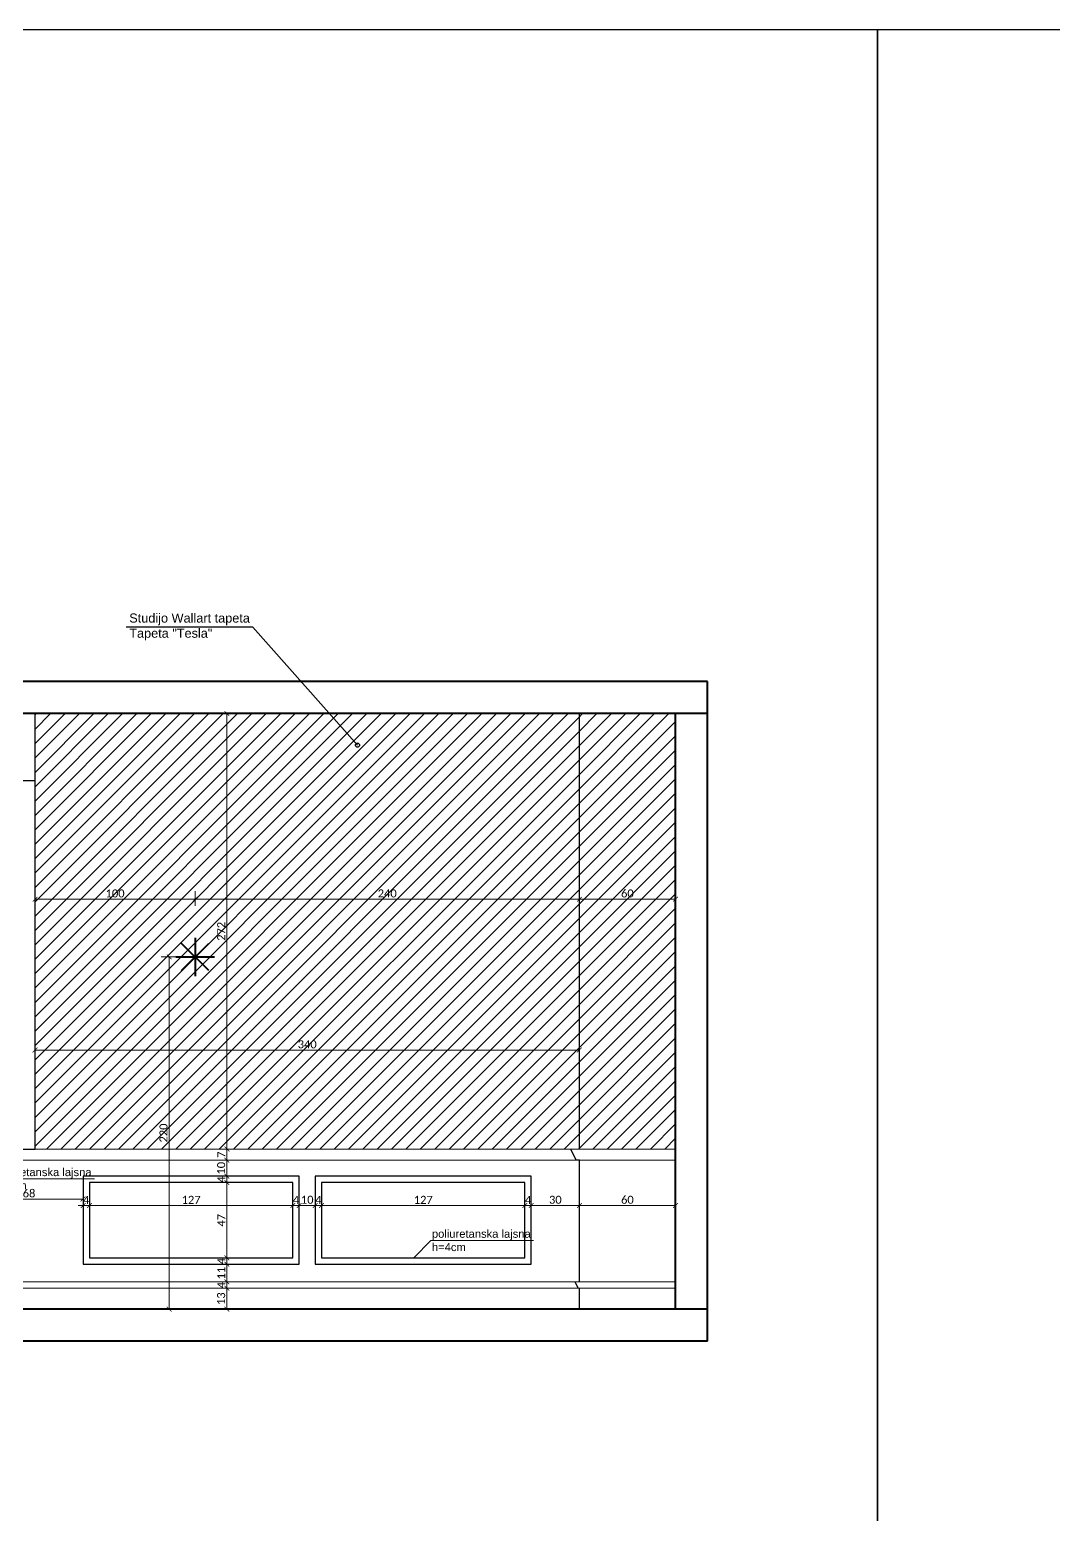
# Model space of a CAD drawing. Header units: centimetres. Extents: x -26724 to 60145, y -23645 to 6771.
# Drawn here: x 4735 to 5375, y 258 to 1186 of the extents above; entities that cross this region are included whole.
import ezdxf

# ---------------------------------------------------------------- set-up
doc = ezdxf.new("R2010")
doc.units = ezdxf.units.CM
for name, color, linetype, lineweight in [('2.IZGLED', 7, 'Continuous', 13), ('4.KOTE', 88, 'Continuous', 15), ('4.KOTE @ 1', 88, 'Continuous', 15), ('zid', 7, 'Continuous', 40)]:
    doc.layers.add(name, color=color, linetype=linetype, lineweight=lineweight)
doc.layers.add('3.IZGLED 2', color=7, linetype='Continuous', lineweight=9, true_color=0x4a4a4a)
doc.layers.add('IZGLED 2', color=253, linetype='Continuous', lineweight=9, true_color=0x828282)
doc.layers.add('tekst', color=7, linetype='Continuous')
doc.layers.add('tekst @ 50', color=7, linetype='Continuous')
doc.styles.add('Notes', font='arial.ttf', dxfattribs={"height": 3})
doc.styles.get("Standard").update_dxf_attribs({"font": 'calibri.ttf'})
doc.dimstyles.new('ja 1 30 izgledi zidova', dxfattribs={"dimtxt": 5, "dimasz": 3, "dimexe": 5, "dimexo": 5, "dimgap": 1, "dimtad": 1, "dimdec": 0, "dimtxsty": 'Standard', "dimblk": 'ARCHTICK', "dimcen": 2.5, "dimclrd": 256, "dimclrt": 7, "dimadec": 0, "dimazin": 0, "dimtfac": 1, "dimtdec": 0, "dimtix": 1, "dimtmove": 1, "dimatfit": 3, "dimldrblk": 'ARCHTICK', "dimfxl": 5, "dimfxlon": 1, "dimlwd": 0, "dimlwe": 9, "dimarcsym": 0})
pattern_1 = [(45, (344.0746, -1e-13), (-4.490128, 4.490128), [])]

# ---------------------------------------------------------------- blocks, each defined once
blk = doc.blocks.new('_ArchTick')
at = {"color": 0, "linetype": 'ByBlock', "const_width": 0.15}
blk.add_lwpolyline([(-0.5, -0.5), (0.5, 0.5)], dxfattribs=at)
blk = doc.blocks.new('*D1083')
at = {"layer": '4.KOTE', "color": 0, "lineweight": 9, "transparency": 16777216}
for p, q in [((4860.96, 399.29), (4853.42, 399.29)), ((4860.95, 386.29), (4853.42, 386.29))]:
    blk.add_line(p, q, dxfattribs=at)
at = {"layer": '4.KOTE', "lineweight": 0, "transparency": 16777216}
blk.add_line((4858.42, 386.29), (4858.42, 399.29), dxfattribs=at)
at = {"layer": 'Defpoints', "color": 0, "transparency": 16777216}
for p in [(4858.42, 399.29), (4884.38, 399.29, -26.96), (4884.38, 386.29, -27)]:
    blk.add_point(p, dxfattribs=at)
at = {"layer": '4.KOTE', "lineweight": 0, "transparency": 16777216, "xscale": 3, "yscale": 3, "zscale": 3}
for p, rotation in [((4858.42, 399.29), 90), ((4858.42, 386.29), 270)]:
    blk.add_blockref('_ArchTick', p, dxfattribs=dict(at, rotation=rotation))
at = {"layer": '4.KOTE', "color": 7, "transparency": 16777216, "insert": (4854.85, 392.79), "char_height": 5, "attachment_point": 5, "rotation": 90}
blk.add_mtext('13', dxfattribs=at)
blk = doc.blocks.new('*D1084')
at = {"layer": '4.KOTE', "color": 0, "lineweight": 9, "transparency": 16777216}
for p, q in [((4856.34, 403.29), (4853.42, 403.29)), ((4860.96, 399.29), (4853.42, 399.29))]:
    blk.add_line(p, q, dxfattribs=at)
at = {"layer": '4.KOTE', "lineweight": 0, "transparency": 16777216}
for p, q in [((4858.42, 403.29), (4858.42, 406.29)), ((4858.42, 399.29), (4858.42, 403.29)), ((4858.42, 399.29), (4858.42, 396.29))]:
    blk.add_line(p, q, dxfattribs=at)
at = {"layer": 'Defpoints', "color": 0, "transparency": 16777216}
for p in [(4858.42, 403.29), (4861.66, 403.29, -26.96), (4884.38, 399.29, -26.96)]:
    blk.add_point(p, dxfattribs=at)
at = {"layer": '4.KOTE', "lineweight": 0, "transparency": 16777216, "xscale": 3, "yscale": 3, "zscale": 3}
for p, rotation in [((4858.42, 403.29), 270), ((4858.42, 399.29), 90)]:
    blk.add_blockref('_ArchTick', p, dxfattribs=dict(at, rotation=rotation))
at = {"layer": '4.KOTE', "color": 7, "transparency": 16777216, "insert": (4854.9, 401.29), "char_height": 5, "attachment_point": 5, "rotation": 90}
blk.add_mtext('4', dxfattribs=at)
blk = doc.blocks.new('*D1085')
at = {"layer": '4.KOTE', "lineweight": 0, "transparency": 16777216}
blk.add_line((4858.42, 403.29), (4858.42, 414.29), dxfattribs=at)
at = {"layer": '4.KOTE', "color": 0, "lineweight": 9, "transparency": 16777216}
for p, q in [((4861.59, 414.29), (4863.42, 414.29)), ((4856.34, 403.29), (4853.42, 403.29))]:
    blk.add_line(p, q, dxfattribs=at)
at = {"layer": 'Defpoints', "color": 0, "transparency": 16777216}
for p in [(4858.42, 414.29, -27), (4858.42, 414.29), (4861.66, 403.29, -26.96)]:
    blk.add_point(p, dxfattribs=at)
at = {"layer": '4.KOTE', "lineweight": 0, "transparency": 16777216, "xscale": 3, "yscale": 3, "zscale": 3}
for p, rotation in [((4858.42, 414.29), 90), ((4858.42, 403.29), 270)]:
    blk.add_blockref('_ArchTick', p, dxfattribs=dict(at, rotation=rotation))
at = {"layer": '4.KOTE', "color": 7, "transparency": 16777216, "insert": (4854.91, 408.79), "char_height": 5, "attachment_point": 5, "rotation": 90}
blk.add_mtext('11', dxfattribs=at)
blk = doc.blocks.new('*D1086')
at = {"layer": '4.KOTE', "lineweight": 0, "transparency": 16777216}
for p, q in [((4858.42, 418.29), (4858.42, 421.29)), ((4858.42, 414.29), (4858.42, 418.29)), ((4858.42, 414.29), (4858.42, 411.29))]:
    blk.add_line(p, q, dxfattribs=at)
at = {"layer": '4.KOTE', "color": 0, "lineweight": 9, "transparency": 16777216}
for p, q in [((4861.59, 418.29), (4863.42, 418.29)), ((4861.59, 414.29), (4863.42, 414.29))]:
    blk.add_line(p, q, dxfattribs=at)
at = {"layer": 'Defpoints', "color": 0, "transparency": 16777216}
for p in [(4858.42, 418.29, -27), (4858.42, 418.29), (4858.42, 414.29, -27)]:
    blk.add_point(p, dxfattribs=at)
at = {"layer": '4.KOTE', "lineweight": 0, "transparency": 16777216, "xscale": 3, "yscale": 3, "zscale": 3}
for p, rotation in [((4858.42, 418.29), 270), ((4858.42, 414.29), 90)]:
    blk.add_blockref('_ArchTick', p, dxfattribs=dict(at, rotation=rotation))
at = {"layer": '4.KOTE', "color": 7, "transparency": 16777216, "insert": (4854.9, 416.29), "char_height": 5, "attachment_point": 5, "rotation": 90}
blk.add_mtext('4', dxfattribs=at)
blk = doc.blocks.new('*D1087')
at = {"layer": '4.KOTE', "color": 0, "lineweight": 9, "transparency": 16777216}
for p, q in [((4856.66, 465.29), (4853.42, 465.29)), ((4861.59, 418.29), (4863.42, 418.29))]:
    blk.add_line(p, q, dxfattribs=at)
at = {"layer": '4.KOTE', "lineweight": 0, "transparency": 16777216}
blk.add_line((4858.42, 418.29), (4858.42, 465.29), dxfattribs=at)
at = {"layer": 'Defpoints', "color": 0, "transparency": 16777216}
for p in [(4858.42, 465.29), (4862.69, 465.29, -27), (4858.42, 418.29, -27)]:
    blk.add_point(p, dxfattribs=at)
at = {"layer": '4.KOTE', "lineweight": 0, "transparency": 16777216, "xscale": 3, "yscale": 3, "zscale": 3}
for p, rotation in [((4858.42, 465.29), 90), ((4858.42, 418.29), 270)]:
    blk.add_blockref('_ArchTick', p, dxfattribs=dict(at, rotation=rotation))
at = {"layer": '4.KOTE', "color": 7, "transparency": 16777216, "insert": (4854.9, 441.79), "char_height": 5, "attachment_point": 5, "rotation": 90}
blk.add_mtext('47', dxfattribs=at)
blk = doc.blocks.new('*D1088')
at = {"layer": '4.KOTE', "color": 0, "lineweight": 9, "transparency": 16777216}
for p, q in [((4856.72, 469.29), (4853.42, 469.29)), ((4856.66, 465.29), (4853.42, 465.29))]:
    blk.add_line(p, q, dxfattribs=at)
at = {"layer": '4.KOTE', "lineweight": 0, "transparency": 16777216}
for p, q in [((4858.42, 469.29), (4858.42, 472.29)), ((4858.42, 465.29), (4858.42, 469.29)), ((4858.42, 465.29), (4858.42, 462.29))]:
    blk.add_line(p, q, dxfattribs=at)
at = {"layer": 'Defpoints', "color": 0, "transparency": 16777216}
for p in [(4858.42, 469.29), (4862.69, 465.29, -27), (4862.86, 469.29, -27)]:
    blk.add_point(p, dxfattribs=at)
at = {"layer": '4.KOTE', "lineweight": 0, "transparency": 16777216, "xscale": 3, "yscale": 3, "zscale": 3}
for p, rotation in [((4858.42, 469.29), 270), ((4858.42, 465.29), 90)]:
    blk.add_blockref('_ArchTick', p, dxfattribs=dict(at, rotation=rotation))
at = {"layer": '4.KOTE', "color": 7, "transparency": 16777216, "insert": (4854.9, 467.29), "char_height": 5, "attachment_point": 5, "rotation": 90}
blk.add_mtext('4', dxfattribs=at)
blk = doc.blocks.new('*D1089')
at = {"layer": '4.KOTE', "lineweight": 0, "transparency": 16777216}
blk.add_line((4858.42, 469.29), (4858.42, 479.29), dxfattribs=at)
at = {"layer": '4.KOTE', "color": 0, "lineweight": 9, "transparency": 16777216}
for p, q in [((4860.68, 479.29), (4863.42, 479.29)), ((4856.72, 469.29), (4853.42, 469.29))]:
    blk.add_line(p, q, dxfattribs=at)
at = {"layer": 'Defpoints', "color": 0, "transparency": 16777216}
for p in [(4858.18, 479.29, -18.4), (4858.42, 479.29), (4862.86, 469.29, -27)]:
    blk.add_point(p, dxfattribs=at)
at = {"layer": '4.KOTE', "lineweight": 0, "transparency": 16777216, "xscale": 3, "yscale": 3, "zscale": 3}
for p, rotation in [((4858.42, 479.29), 90), ((4858.42, 469.29), 270)]:
    blk.add_blockref('_ArchTick', p, dxfattribs=dict(at, rotation=rotation))
at = {"layer": '4.KOTE', "color": 7, "transparency": 16777216, "insert": (4854.85, 474.29), "char_height": 5, "attachment_point": 5, "rotation": 90}
blk.add_mtext('10', dxfattribs=at)
blk = doc.blocks.new('*D1090')
at = {"layer": '4.KOTE', "color": 0, "lineweight": 9, "transparency": 16777216}
for p, q in [((4857.52, 486.29), (4853.42, 486.29)), ((4860.68, 479.29), (4863.42, 479.29))]:
    blk.add_line(p, q, dxfattribs=at)
at = {"layer": '4.KOTE', "lineweight": 0, "transparency": 16777216}
blk.add_line((4858.42, 479.29), (4858.42, 486.29), dxfattribs=at)
at = {"layer": 'Defpoints', "color": 0, "transparency": 16777216}
for p in [(4858.42, 486.29), (4861.72, 486.29, -18.45), (4858.18, 479.29, -18.4)]:
    blk.add_point(p, dxfattribs=at)
at = {"layer": '4.KOTE', "lineweight": 0, "transparency": 16777216, "xscale": 3, "yscale": 3, "zscale": 3}
for p, rotation in [((4858.42, 486.29), 90), ((4858.42, 479.29), 270)]:
    blk.add_blockref('_ArchTick', p, dxfattribs=dict(at, rotation=rotation))
at = {"layer": '4.KOTE', "color": 7, "transparency": 16777216, "insert": (4854.9, 482.79), "char_height": 5, "attachment_point": 5, "rotation": 90}
blk.add_mtext('7', dxfattribs=at)
blk = doc.blocks.new('*D1091')
at = {"layer": '4.KOTE', "color": 0, "lineweight": 9, "transparency": 16777216}
for p, q in [((4853.64, 758.29), (4863.42, 758.29)), ((4854.32, 486.29), (4863.42, 486.29))]:
    blk.add_line(p, q, dxfattribs=at)
at = {"layer": '4.KOTE', "lineweight": 0, "transparency": 16777216}
blk.add_line((4858.42, 758.29), (4858.42, 486.29), dxfattribs=at)
at = {"layer": 'Defpoints', "color": 0, "transparency": 16777216}
for p in [(4738.59, 758.29, -27), (4802.59, 486.29, -27.82), (4858.42, 486.29)]:
    blk.add_point(p, dxfattribs=at)
at = {"layer": '4.KOTE', "lineweight": 0, "transparency": 16777216, "xscale": 3, "yscale": 3, "zscale": 3}
for p, rotation in [((4858.42, 758.29), 90), ((4858.42, 486.29), 270)]:
    blk.add_blockref('_ArchTick', p, dxfattribs=dict(at, rotation=rotation))
at = {"layer": '4.KOTE', "color": 7, "transparency": 16777216, "insert": (4854.88, 622.29), "char_height": 5, "attachment_point": 5, "rotation": 90}
blk.add_mtext('272', dxfattribs=at)
blk = doc.blocks.new('*D1092')
at = {"layer": '4.KOTE', "color": 0, "lineweight": 9, "transparency": 16777216}
for p, q in [((4738.59, 546.59), (4738.59, 553.1)), ((5078.59, 543.48), (5078.59, 553.1))]:
    blk.add_line(p, q, dxfattribs=at)
at = {"layer": '4.KOTE', "lineweight": 0, "transparency": 16777216}
blk.add_line((5078.59, 548.1), (4738.59, 548.1), dxfattribs=at)
at = {"layer": 'Defpoints', "color": 0, "transparency": 16777216}
for p in [(4738.59, 548.1), (4738.59, 529.95, -27), (5078.59, 505.5, -13.5)]:
    blk.add_point(p, dxfattribs=at)
at = {"layer": '4.KOTE', "lineweight": 0, "transparency": 16777216, "xscale": 3, "yscale": 3, "zscale": 3, "rotation": 180}
blk.add_blockref('_ArchTick', (4738.59, 548.1), dxfattribs=at)
at = {"layer": '4.KOTE', "lineweight": 0, "transparency": 16777216, "xscale": 3, "yscale": 3, "zscale": 3}
blk.add_blockref('_ArchTick', (5078.59, 548.1), dxfattribs=at)
at = {"layer": '4.KOTE', "color": 7, "transparency": 16777216, "insert": (4908.59, 551.66), "char_height": 5, "attachment_point": 5}
blk.add_mtext('340', dxfattribs=at)
blk = doc.blocks.new('*D1093')
at = {"layer": '4.KOTE', "color": 0, "lineweight": 9, "transparency": 16777216}
for p, q in [((5078.59, 453.98), (5078.59, 446.01)), ((5138.59, 453.98), (5138.59, 446.01))]:
    blk.add_line(p, q, dxfattribs=at)
at = {"layer": '4.KOTE', "lineweight": 0, "transparency": 16777216}
blk.add_line((5138.59, 451.01), (5078.59, 451.01), dxfattribs=at)
at = {"layer": 'Defpoints', "color": 0, "transparency": 16777216}
for p in [(5078.59, 463.86, -13.5), (5138.59, 463.86, -13.5), (5078.59, 451.01)]:
    blk.add_point(p, dxfattribs=at)
at = {"layer": '4.KOTE', "lineweight": 0, "transparency": 16777216, "xscale": 3, "yscale": 3, "zscale": 3, "rotation": 180}
blk.add_blockref('_ArchTick', (5078.59, 451.01), dxfattribs=at)
at = {"layer": '4.KOTE', "lineweight": 0, "transparency": 16777216, "xscale": 3, "yscale": 3, "zscale": 3}
blk.add_blockref('_ArchTick', (5138.59, 451.01), dxfattribs=at)
at = {"layer": '4.KOTE', "color": 7, "transparency": 16777216, "insert": (5108.59, 454.57), "char_height": 5, "attachment_point": 5}
blk.add_mtext('60', dxfattribs=at)
blk = doc.blocks.new('*D1094')
at = {"layer": '4.KOTE', "color": 0, "lineweight": 9, "transparency": 16777216}
for p, q in [((5048.59, 454.19), (5048.59, 456.01)), ((5078.59, 453.98), (5078.59, 446.01))]:
    blk.add_line(p, q, dxfattribs=at)
at = {"layer": '4.KOTE', "lineweight": 0, "transparency": 16777216}
blk.add_line((5078.59, 451.01), (5048.59, 451.01), dxfattribs=at)
at = {"layer": 'Defpoints', "color": 0, "transparency": 16777216}
for p in [(5078.59, 463.86, -13.5), (5048.59, 451.01, -27), (5048.59, 451.01)]:
    blk.add_point(p, dxfattribs=at)
at = {"layer": '4.KOTE', "lineweight": 0, "transparency": 16777216, "xscale": 3, "yscale": 3, "zscale": 3, "rotation": 180}
blk.add_blockref('_ArchTick', (5048.59, 451.01), dxfattribs=at)
at = {"layer": '4.KOTE', "lineweight": 0, "transparency": 16777216, "xscale": 3, "yscale": 3, "zscale": 3}
blk.add_blockref('_ArchTick', (5078.59, 451.01), dxfattribs=at)
at = {"layer": '4.KOTE', "color": 7, "transparency": 16777216, "insert": (5063.59, 454.57), "char_height": 5, "attachment_point": 5}
blk.add_mtext('30', dxfattribs=at)
blk = doc.blocks.new('*D1095')
at = {"layer": '4.KOTE', "color": 0, "lineweight": 9, "transparency": 16777216}
for p, q in [((5048.59, 454.19), (5048.59, 456.01)), ((5044.59, 451.82), (5044.59, 446.01))]:
    blk.add_line(p, q, dxfattribs=at)
at = {"layer": '4.KOTE', "lineweight": 0, "transparency": 16777216}
for p, q in [((5044.59, 451.01), (5041.59, 451.01)), ((5048.59, 451.01), (5044.59, 451.01)), ((5048.59, 451.01), (5051.59, 451.01))]:
    blk.add_line(p, q, dxfattribs=at)
at = {"layer": 'Defpoints', "color": 0, "transparency": 16777216}
for p in [(5044.59, 465.29, -27), (5044.59, 451.01), (5048.59, 451.01, -27)]:
    blk.add_point(p, dxfattribs=at)
at = {"layer": '4.KOTE', "lineweight": 0, "transparency": 16777216, "xscale": 3, "yscale": 3, "zscale": 3}
blk.add_blockref('_ArchTick', (5044.59, 451.01), dxfattribs=at)
at = {"layer": '4.KOTE', "lineweight": 0, "transparency": 16777216, "xscale": 3, "yscale": 3, "zscale": 3, "rotation": 180}
blk.add_blockref('_ArchTick', (5048.59, 451.01), dxfattribs=at)
at = {"layer": '4.KOTE', "color": 7, "transparency": 16777216, "insert": (5046.59, 454.52), "char_height": 5, "attachment_point": 5}
blk.add_mtext('4', dxfattribs=at)
blk = doc.blocks.new('*D1096')
at = {"layer": '4.KOTE', "color": 0, "lineweight": 9, "transparency": 16777216}
for p, q in [((4917.59, 451.82), (4917.59, 446.01)), ((5044.59, 451.82), (5044.59, 446.01))]:
    blk.add_line(p, q, dxfattribs=at)
at = {"layer": '4.KOTE', "lineweight": 0, "transparency": 16777216}
blk.add_line((5044.59, 451.01), (4917.59, 451.01), dxfattribs=at)
at = {"layer": 'Defpoints', "color": 0, "transparency": 16777216}
for p in [(4917.59, 465.29, -27), (5044.59, 465.29, -27), (4917.59, 451.01)]:
    blk.add_point(p, dxfattribs=at)
at = {"layer": '4.KOTE', "lineweight": 0, "transparency": 16777216, "xscale": 3, "yscale": 3, "zscale": 3, "rotation": 180}
blk.add_blockref('_ArchTick', (4917.59, 451.01), dxfattribs=at)
at = {"layer": '4.KOTE', "lineweight": 0, "transparency": 16777216, "xscale": 3, "yscale": 3, "zscale": 3}
blk.add_blockref('_ArchTick', (5044.59, 451.01), dxfattribs=at)
at = {"layer": '4.KOTE', "color": 7, "transparency": 16777216, "insert": (4981.09, 454.54), "char_height": 5, "attachment_point": 5}
blk.add_mtext('127', dxfattribs=at)
blk = doc.blocks.new('*D1097')
at = {"layer": '4.KOTE', "lineweight": 0, "transparency": 16777216}
for p, q in [((4913.59, 451.01), (4910.59, 451.01)), ((4917.59, 451.01), (4913.59, 451.01)), ((4917.59, 451.01), (4920.59, 451.01))]:
    blk.add_line(p, q, dxfattribs=at)
at = {"layer": '4.KOTE', "color": 0, "lineweight": 9, "transparency": 16777216}
for p, q in [((4913.59, 452.54), (4913.59, 446.01)), ((4917.59, 451.82), (4917.59, 446.01))]:
    blk.add_line(p, q, dxfattribs=at)
at = {"layer": 'Defpoints', "color": 0, "transparency": 16777216}
for p in [(4913.59, 469.29, -27), (4917.59, 465.29, -27), (4913.59, 451.01)]:
    blk.add_point(p, dxfattribs=at)
at = {"layer": '4.KOTE', "lineweight": 0, "transparency": 16777216, "xscale": 3, "yscale": 3, "zscale": 3}
blk.add_blockref('_ArchTick', (4913.59, 451.01), dxfattribs=at)
at = {"layer": '4.KOTE', "lineweight": 0, "transparency": 16777216, "xscale": 3, "yscale": 3, "zscale": 3, "rotation": 180}
blk.add_blockref('_ArchTick', (4917.59, 451.01), dxfattribs=at)
at = {"layer": '4.KOTE', "color": 7, "transparency": 16777216, "insert": (4915.59, 454.52), "char_height": 5, "attachment_point": 5}
blk.add_mtext('4', dxfattribs=at)
blk = doc.blocks.new('*D1098')
at = {"layer": '4.KOTE', "color": 0, "lineweight": 9, "transparency": 16777216}
for p, q in [((4903.59, 452.54), (4903.59, 446.01)), ((4913.59, 452.54), (4913.59, 446.01))]:
    blk.add_line(p, q, dxfattribs=at)
at = {"layer": '4.KOTE', "lineweight": 0, "transparency": 16777216}
blk.add_line((4913.59, 451.01), (4903.59, 451.01), dxfattribs=at)
at = {"layer": 'Defpoints', "color": 0, "transparency": 16777216}
for p in [(4903.59, 469.29, -27), (4913.59, 469.29, -27), (4903.59, 451.01)]:
    blk.add_point(p, dxfattribs=at)
at = {"layer": '4.KOTE', "lineweight": 0, "transparency": 16777216, "xscale": 3, "yscale": 3, "zscale": 3, "rotation": 180}
blk.add_blockref('_ArchTick', (4903.59, 451.01), dxfattribs=at)
at = {"layer": '4.KOTE', "lineweight": 0, "transparency": 16777216, "xscale": 3, "yscale": 3, "zscale": 3}
blk.add_blockref('_ArchTick', (4913.59, 451.01), dxfattribs=at)
at = {"layer": '4.KOTE', "color": 7, "transparency": 16777216, "insert": (4908.59, 454.57), "char_height": 5, "attachment_point": 5}
blk.add_mtext('10', dxfattribs=at)
blk = doc.blocks.new('*D1099')
at = {"layer": '4.KOTE', "lineweight": 0, "transparency": 16777216}
for p, q in [((4899.59, 451.01), (4896.59, 451.01)), ((4903.59, 451.01), (4899.59, 451.01)), ((4903.59, 451.01), (4906.59, 451.01))]:
    blk.add_line(p, q, dxfattribs=at)
at = {"layer": '4.KOTE', "color": 0, "lineweight": 9, "transparency": 16777216}
for p, q in [((4899.59, 451.82), (4899.59, 446.01)), ((4903.59, 452.54), (4903.59, 446.01))]:
    blk.add_line(p, q, dxfattribs=at)
at = {"layer": 'Defpoints', "color": 0, "transparency": 16777216}
for p in [(4899.59, 465.29, -27), (4903.59, 469.29, -27), (4899.59, 451.01)]:
    blk.add_point(p, dxfattribs=at)
at = {"layer": '4.KOTE', "lineweight": 0, "transparency": 16777216, "xscale": 3, "yscale": 3, "zscale": 3}
blk.add_blockref('_ArchTick', (4899.59, 451.01), dxfattribs=at)
at = {"layer": '4.KOTE', "lineweight": 0, "transparency": 16777216, "xscale": 3, "yscale": 3, "zscale": 3, "rotation": 180}
blk.add_blockref('_ArchTick', (4903.59, 451.01), dxfattribs=at)
at = {"layer": '4.KOTE', "color": 7, "transparency": 16777216, "insert": (4901.59, 454.52), "char_height": 5, "attachment_point": 5}
blk.add_mtext('4', dxfattribs=at)
blk = doc.blocks.new('*D1100')
at = {"layer": '4.KOTE', "color": 0, "lineweight": 9, "transparency": 16777216}
for p, q in [((4772.59, 451.82), (4772.59, 446.01)), ((4899.59, 451.82), (4899.59, 446.01))]:
    blk.add_line(p, q, dxfattribs=at)
at = {"layer": '4.KOTE', "lineweight": 0, "transparency": 16777216}
blk.add_line((4899.59, 451.01), (4772.59, 451.01), dxfattribs=at)
at = {"layer": 'Defpoints', "color": 0, "transparency": 16777216}
for p in [(4772.59, 465.29, -27), (4899.59, 465.29, -27), (4772.59, 451.01)]:
    blk.add_point(p, dxfattribs=at)
at = {"layer": '4.KOTE', "lineweight": 0, "transparency": 16777216, "xscale": 3, "yscale": 3, "zscale": 3, "rotation": 180}
blk.add_blockref('_ArchTick', (4772.59, 451.01), dxfattribs=at)
at = {"layer": '4.KOTE', "lineweight": 0, "transparency": 16777216, "xscale": 3, "yscale": 3, "zscale": 3}
blk.add_blockref('_ArchTick', (4899.59, 451.01), dxfattribs=at)
at = {"layer": '4.KOTE', "color": 7, "transparency": 16777216, "insert": (4836.09, 454.54), "char_height": 5, "attachment_point": 5}
blk.add_mtext('127', dxfattribs=at)
blk = doc.blocks.new('*D1101')
at = {"layer": '4.KOTE', "lineweight": 0, "transparency": 16777216}
for p, q in [((4768.59, 451.01), (4765.59, 451.01)), ((4772.59, 451.01), (4768.59, 451.01)), ((4772.59, 451.01), (4775.59, 451.01))]:
    blk.add_line(p, q, dxfattribs=at)
at = {"layer": '4.KOTE', "color": 0, "lineweight": 9, "transparency": 16777216}
for p, q in [((4768.59, 452.54), (4768.59, 446.01)), ((4772.59, 451.82), (4772.59, 446.01))]:
    blk.add_line(p, q, dxfattribs=at)
at = {"layer": 'Defpoints', "color": 0, "transparency": 16777216}
for p in [(4768.59, 469.29, -27), (4772.59, 465.29, -27), (4768.59, 451.01)]:
    blk.add_point(p, dxfattribs=at)
at = {"layer": '4.KOTE', "lineweight": 0, "transparency": 16777216, "xscale": 3, "yscale": 3, "zscale": 3}
blk.add_blockref('_ArchTick', (4768.59, 451.01), dxfattribs=at)
at = {"layer": '4.KOTE', "lineweight": 0, "transparency": 16777216, "xscale": 3, "yscale": 3, "zscale": 3, "rotation": 180}
blk.add_blockref('_ArchTick', (4772.59, 451.01), dxfattribs=at)
at = {"layer": '4.KOTE', "color": 7, "transparency": 16777216, "insert": (4770.59, 454.52), "char_height": 5, "attachment_point": 5}
blk.add_mtext('4', dxfattribs=at)
blk = doc.blocks.new('*D1102')
at = {"layer": '4.KOTE', "color": 0, "lineweight": 9, "transparency": 16777216}
for p, q in [((4701.09, 455.82), (4701.09, 450.01)), ((4768.59, 455.82), (4768.59, 450.01))]:
    blk.add_line(p, q, dxfattribs=at)
at = {"layer": '4.KOTE', "lineweight": 0, "transparency": 16777216}
blk.add_line((4768.59, 455.01), (4701.09, 455.01), dxfattribs=at)
at = {"layer": 'Defpoints', "color": 0, "transparency": 16777216}
for p in [(4701.09, 469.29, -27), (4768.59, 469.29, -27), (4701.09, 455.01)]:
    blk.add_point(p, dxfattribs=at)
at = {"layer": '4.KOTE', "lineweight": 0, "transparency": 16777216, "xscale": 3, "yscale": 3, "zscale": 3, "rotation": 180}
blk.add_blockref('_ArchTick', (4701.09, 455.01), dxfattribs=at)
at = {"layer": '4.KOTE', "lineweight": 0, "transparency": 16777216, "xscale": 3, "yscale": 3, "zscale": 3}
blk.add_blockref('_ArchTick', (4768.59, 455.01), dxfattribs=at)
at = {"layer": '4.KOTE', "color": 7, "transparency": 16777216, "insert": (4734.84, 458.57), "char_height": 5, "attachment_point": 5}
blk.add_mtext('68', dxfattribs=at)
blk = doc.blocks.new('GTTTTTT')
at = {"layer": 'zid', "color": 1}
for p, q in [((3959.04, 2060.69), (3959.04, 2036.69)), ((3950.55, 2040.2), (3967.52, 2057.17)), ((3967.52, 2040.2), (3950.55, 2057.17)), ((3947.04, 2048.69), (3971.04, 2048.69))]:
    blk.add_line(p, q, dxfattribs=at)
blk = doc.blocks.new('*D1129')
at = {"layer": '4.KOTE', "color": 0, "lineweight": 9, "transparency": 16777216}
for p, q in [((4738.59, 646.83), (4738.59, 637.37)), ((4838.59, 638.3), (4838.59, 647.37))]:
    blk.add_line(p, q, dxfattribs=at)
at = {"layer": '4.KOTE', "lineweight": 0, "transparency": 16777216}
blk.add_line((4738.59, 642.37), (4838.59, 642.37), dxfattribs=at)
at = {"layer": 'Defpoints', "color": 0, "transparency": 16777216}
for p in [(4738.59, 716.29, -27), (4838.59, 642.37), (4838.59, 618.29, -13.5)]:
    blk.add_point(p, dxfattribs=at)
at = {"layer": '4.KOTE', "lineweight": 0, "transparency": 16777216, "xscale": 3, "yscale": 3, "zscale": 3, "rotation": 180}
blk.add_blockref('_ArchTick', (4738.59, 642.37), dxfattribs=at)
at = {"layer": '4.KOTE', "lineweight": 0, "transparency": 16777216, "xscale": 3, "yscale": 3, "zscale": 3}
blk.add_blockref('_ArchTick', (4838.59, 642.37), dxfattribs=at)
at = {"layer": '4.KOTE', "color": 7, "transparency": 16777216, "insert": (4788.59, 645.93), "char_height": 5, "attachment_point": 5}
blk.add_mtext('100', dxfattribs=at)
blk = doc.blocks.new('*D1131')
at = {"layer": '4.KOTE', "color": 0, "lineweight": 9, "transparency": 16777216}
for p, q in [((4838.59, 638.3), (4838.59, 647.37)), ((5078.59, 638.3), (5078.59, 647.37))]:
    blk.add_line(p, q, dxfattribs=at)
at = {"layer": '4.KOTE', "lineweight": 0, "transparency": 16777216}
blk.add_line((4838.59, 642.37), (5078.59, 642.37), dxfattribs=at)
at = {"layer": 'Defpoints', "color": 0, "transparency": 16777216}
for p in [(5078.59, 642.37), (4838.59, 618.29, -13.5), (5078.59, 618.29, -13.5)]:
    blk.add_point(p, dxfattribs=at)
at = {"layer": '4.KOTE', "lineweight": 0, "transparency": 16777216, "xscale": 3, "yscale": 3, "zscale": 3, "rotation": 180}
blk.add_blockref('_ArchTick', (4838.59, 642.37), dxfattribs=at)
at = {"layer": '4.KOTE', "lineweight": 0, "transparency": 16777216, "xscale": 3, "yscale": 3, "zscale": 3}
blk.add_blockref('_ArchTick', (5078.59, 642.37), dxfattribs=at)
at = {"layer": '4.KOTE', "color": 7, "transparency": 16777216, "insert": (4958.59, 645.93), "char_height": 5, "attachment_point": 5}
blk.add_mtext('240', dxfattribs=at)
blk = doc.blocks.new('*D1133')
at = {"layer": '4.KOTE', "color": 0, "lineweight": 9, "transparency": 16777216}
for p, q in [((4826.67, 606.29), (4817.41, 606.29)), ((4823.83, 386.29), (4817.41, 386.29))]:
    blk.add_line(p, q, dxfattribs=at)
at = {"layer": '4.KOTE', "lineweight": 0, "transparency": 16777216}
blk.add_line((4822.41, 606.29), (4822.41, 386.29), dxfattribs=at)
at = {"layer": 'Defpoints', "color": 0, "transparency": 16777216}
for p in [(4850.59, 606.29, -13.5), (4822.41, 386.29), (4840.06, 386.29, -27)]:
    blk.add_point(p, dxfattribs=at)
at = {"layer": '4.KOTE', "lineweight": 0, "transparency": 16777216, "xscale": 3, "yscale": 3, "zscale": 3}
for p, rotation in [((4822.41, 606.29), 90), ((4822.41, 386.29), 270)]:
    blk.add_blockref('_ArchTick', p, dxfattribs=dict(at, rotation=rotation))
at = {"layer": '4.KOTE', "color": 7, "transparency": 16777216, "insert": (4818.84, 496.29), "char_height": 5, "attachment_point": 5, "rotation": 90}
blk.add_mtext('220', dxfattribs=at)
blk = doc.blocks.new('*D2189')
at = {"layer": '4.KOTE', "color": 0, "lineweight": 9, "transparency": 16777216}
for p, q in [((5078.59, 647.31), (5078.59, 637.37)), ((5138.59, 647.31), (5138.59, 637.37))]:
    blk.add_line(p, q, dxfattribs=at)
at = {"layer": '4.KOTE', "lineweight": 0, "transparency": 16777216}
blk.add_line((5138.59, 642.37), (5078.59, 642.37), dxfattribs=at)
at = {"layer": 'Defpoints', "color": 0, "transparency": 16777216}
for p in [(5078.59, 758.29, -13.5), (5138.59, 758.29, -13.5), (5078.59, 642.37)]:
    blk.add_point(p, dxfattribs=at)
at = {"layer": '4.KOTE', "lineweight": 0, "transparency": 16777216, "xscale": 3, "yscale": 3, "zscale": 3, "rotation": 180}
blk.add_blockref('_ArchTick', (5078.59, 642.37), dxfattribs=at)
at = {"layer": '4.KOTE', "lineweight": 0, "transparency": 16777216, "xscale": 3, "yscale": 3, "zscale": 3}
blk.add_blockref('_ArchTick', (5138.59, 642.37), dxfattribs=at)
at = {"layer": '4.KOTE', "color": 7, "transparency": 16777216, "insert": (5108.59, 645.93), "char_height": 5, "attachment_point": 5}
blk.add_mtext('60', dxfattribs=at)

msp = doc.modelspace()

# ---------------------------------------------------------------- hatches: boundary and pattern name
at = {"layer": '3.IZGLED 2'}
h = msp.add_hatch(dxfattribs=at)
h.set_pattern_fill('ANSI31', color=256, scale=2)
h.set_pattern_definition(pattern_1)
h.paths.add_polyline_path([(4738.59, 758.29), (5078.59, 758.29), (5078.59, 486.29), (4738.59, 486.29)])
at = {"layer": '4.KOTE @ 1'}
h = msp.add_hatch(dxfattribs=at)
h.set_pattern_fill('ANSI31', color=256, scale=0.5)
h.paths.add_polyline_path([(4860.78, 403.43), (4860.78, 413.91), (4848.67, 413.91), (4848.67, 403.43)], flags=9)
h.paths.add_polyline_path([(4860.76, 413.07), (4860.76, 419.56), (4848.64, 419.56), (4848.64, 413.07)], flags=9)
h.paths.add_polyline_path([(4860.76, 436.64), (4860.76, 447.13), (4848.64, 447.13), (4848.64, 436.64)], flags=9)
h.paths.add_polyline_path([(4860.76, 464.07), (4860.76, 470.56), (4848.64, 470.56), (4848.64, 464.07)], flags=9)
h.paths.add_polyline_path([(4860.71, 468.85), (4860.71, 479.34), (4848.59, 479.34), (4848.59, 468.85)], flags=9)
h.paths.add_polyline_path([(4860.76, 479.54), (4860.76, 486.03), (4848.64, 486.03), (4848.64, 479.54)], flags=9)
h.paths.add_polyline_path([(4860.76, 615.05), (4860.76, 629.53), (4848.64, 629.53), (4848.64, 615.05)], flags=9)
h.paths.add_polyline_path([(4901.29, 545.81), (4915.77, 545.81), (4915.77, 557.92), (4901.29, 557.92)], flags=9)
h.paths.add_polyline_path([(5103.28, 448.72), (5113.76, 448.72), (5113.76, 460.83), (5103.28, 460.83)], flags=9)
h.paths.add_polyline_path([(5058.28, 448.72), (5068.77, 448.72), (5068.77, 460.83), (5058.28, 460.83)], flags=9)
h.paths.add_polyline_path([(5043.36, 448.67), (5049.86, 448.67), (5049.86, 460.78), (5043.36, 460.78)], flags=9)
h.paths.add_polyline_path([(4973.7, 448.67), (4988.17, 448.67), (4988.17, 460.78), (4973.7, 460.78)], flags=9)
h.paths.add_polyline_path([(4912.36, 448.67), (4918.86, 448.67), (4918.86, 460.78), (4912.36, 460.78)], flags=9)
h.paths.add_polyline_path([(4903.15, 448.72), (4913.63, 448.72), (4913.63, 460.83), (4903.15, 460.83)], flags=9)
h.paths.add_polyline_path([(4898.36, 448.67), (4904.86, 448.67), (4904.86, 460.78), (4898.36, 460.78)], flags=9)
h.paths.add_polyline_path([(4828.7, 448.67), (4843.17, 448.67), (4843.17, 460.78), (4828.7, 460.78)], flags=9)
h.paths.add_polyline_path([(4767.36, 448.67), (4773.86, 448.67), (4773.86, 460.78), (4767.36, 460.78)], flags=9)
h.paths.add_polyline_path([(4729.55, 452.72), (4740.04, 452.72), (4740.04, 464.83), (4729.55, 464.83)], flags=9)
h.paths.add_polyline_path([(4695.86, 448.67), (4702.36, 448.67), (4702.36, 460.78), (4695.86, 460.78)], flags=9)
h.paths.add_polyline_path([(4626.2, 448.67), (4640.67, 448.67), (4640.67, 460.78), (4626.2, 460.78)], flags=9)
h.paths.add_polyline_path([(3850.13, 315.55), (4002.13, 315.55), (4002.13, 334.22), (3850.13, 334.22)], flags=9)
h.paths.add_polyline_path([(4823.81, 119.21), (4970.35, 119.21), (4970.35, 140.46), (4823.81, 140.46)], flags=9)
h.paths.add_polyline_path([(4984.79, 419.78), (5049.03, 419.78), (5049.03, 438.42), (4984.79, 438.42)], flags=9)
h.paths.add_polyline_path([(4710.46, 458.29), (4774.7, 458.29), (4774.7, 476.93), (4710.46, 476.93)], flags=9)
h.paths.add_polyline_path([(3827.94, 505.78), (3892.18, 505.78), (3892.18, 524.42), (3827.94, 524.42)], flags=9)
h.paths.add_polyline_path([(3938.52, 458.29), (4002.76, 458.29), (4002.76, 476.93), (3938.52, 476.93)], flags=9)
h.paths.add_polyline_path([(4795.67, 802.49), (4873.88, 802.49), (4873.88, 823.65), (4795.67, 823.65)], flags=9)
h.paths.add_polyline_path([(4987.09, -32.63), (5128.96, -32.63), (5128.96, -22.05), (4987.09, -22.05)], flags=9)
h.paths.add_polyline_path([(4987.38, 11.81), (5062.35, 11.81), (5062.35, 20.66), (4987.38, 20.66)], flags=9)
h.paths.add_polyline_path([(5072.9, 122.66), (5180.87, 122.66), (5180.87, 139.18), (5072.9, 139.18)], flags=9)
h.paths.add_polyline_path([(5061.6, 63.63), (5188.07, 63.63), (5188.07, 72.64), (5061.6, 72.64)], flags=9)
h.paths.add_polyline_path([(4986.95, 81.55), (5085.09, 81.55), (5085.09, 92.97), (4986.95, 92.97)], flags=9)
h.paths.add_polyline_path([(5211.14, -7.64), (5229.87, -7.64), (5229.87, 1.23), (5211.14, 1.23)], flags=9)
h.paths.add_polyline_path([(4987.36, 20.14), (5064.27, 20.14), (5064.27, 29.15), (4987.36, 29.15)], flags=9)
h.paths.add_polyline_path([(4985.98, 30.8), (5046.87, 30.8), (5046.87, 47.32), (4985.98, 47.32)], flags=9)
h.paths.add_polyline_path([(4985.79, -66.11), (5057.13, -66.11), (5057.13, -45.46), (4985.79, -45.46)], flags=9)
h.paths.add_polyline_path([(5216.27, -65.5), (5243.13, -65.5), (5243.13, -56.61), (5216.27, -56.61)], flags=9)
h.paths.add_polyline_path([(5216.25, -73.64), (5258.91, -73.64), (5258.91, -64.63), (5216.25, -64.63)], flags=9)
h.paths.add_polyline_path([(4986.98, -23.93), (5028.15, -23.93), (5028.15, -12.67), (4986.98, -12.67)], flags=9)
h.paths.add_polyline_path([(5052.8, 38.14), (5101.79, 38.14), (5101.79, 47.15), (5052.8, 47.15)], flags=9)
h.paths.add_polyline_path([(4988.14, -41.99), (5049.29, -41.99), (5049.29, -32.99), (4988.14, -32.99)], flags=9)
h.paths.add_polyline_path([(5129.29, 96.47), (5247.58, 96.47), (5247.58, 107.89), (5129.29, 107.89)], flags=9)
h.paths.add_polyline_path([(5129.71, 83.58), (5191.73, 83.58), (5191.73, 92.47), (5129.71, 92.47)], flags=9)
h.paths.add_polyline_path([(5052.43, 28.86), (5084.13, 28.86), (5084.13, 40.13), (5052.43, 40.13)], flags=9)
h.paths.add_polyline_path([(4987.36, 90.57), (5067.24, 90.57), (5067.24, 99.58), (4987.36, 99.58)], flags=9)
h.paths.add_polyline_path([(4987.38, 98.51), (5046.57, 98.51), (5046.57, 107.36), (4987.38, 107.36)], flags=9)
h.paths.add_polyline_path([(4987.09, -14.86), (5126.71, -14.86), (5126.71, -4.28), (4987.09, -4.28)], flags=9)
h.paths.add_polyline_path([(4986.98, -6.45), (5064.22, -6.45), (5064.22, 4.82), (4986.98, 4.82)], flags=9)
h.paths.add_polyline_path([(5128.94, 88.59), (5202.07, 88.59), (5202.07, 99.89), (5128.94, 99.89)], flags=9)
h = msp.add_hatch(dxfattribs=at)
h.set_pattern_fill('ANSI31', color=256, scale=0.5)
h.paths.add_polyline_path([(4795.67, 802.49), (4873.88, 802.49), (4873.88, 823.65), (4795.67, 823.65)], flags=9)
h.paths.add_polyline_path([(4987.09, -32.63), (5128.96, -32.63), (5128.96, -22.05), (4987.09, -22.05)], flags=9)
h.paths.add_polyline_path([(4987.38, 11.81), (5062.35, 11.81), (5062.35, 20.66), (4987.38, 20.66)], flags=9)
h.paths.add_polyline_path([(5072.9, 122.66), (5180.87, 122.66), (5180.87, 139.18), (5072.9, 139.18)], flags=9)
h.paths.add_polyline_path([(5061.6, 63.63), (5188.07, 63.63), (5188.07, 72.64), (5061.6, 72.64)], flags=9)
h.paths.add_polyline_path([(4986.95, 81.55), (5085.09, 81.55), (5085.09, 92.97), (4986.95, 92.97)], flags=9)
h.paths.add_polyline_path([(5211.14, -7.64), (5229.87, -7.64), (5229.87, 1.23), (5211.14, 1.23)], flags=9)
h.paths.add_polyline_path([(4987.36, 20.14), (5064.27, 20.14), (5064.27, 29.15), (4987.36, 29.15)], flags=9)
h.paths.add_polyline_path([(4985.98, 30.8), (5046.87, 30.8), (5046.87, 47.32), (4985.98, 47.32)], flags=9)
h.paths.add_polyline_path([(4985.79, -66.11), (5057.13, -66.11), (5057.13, -45.46), (4985.79, -45.46)], flags=9)
h.paths.add_polyline_path([(5216.27, -65.5), (5243.13, -65.5), (5243.13, -56.61), (5216.27, -56.61)], flags=9)
h.paths.add_polyline_path([(5216.25, -73.64), (5258.91, -73.64), (5258.91, -64.63), (5216.25, -64.63)], flags=9)
h.paths.add_polyline_path([(4986.98, -23.93), (5028.15, -23.93), (5028.15, -12.67), (4986.98, -12.67)], flags=9)
h.paths.add_polyline_path([(5052.8, 38.14), (5101.79, 38.14), (5101.79, 47.15), (5052.8, 47.15)], flags=9)
h.paths.add_polyline_path([(4988.14, -41.99), (5049.29, -41.99), (5049.29, -32.99), (4988.14, -32.99)], flags=9)
h.paths.add_polyline_path([(5129.29, 96.47), (5247.58, 96.47), (5247.58, 107.89), (5129.29, 107.89)], flags=9)
h.paths.add_polyline_path([(5129.71, 83.58), (5191.73, 83.58), (5191.73, 92.47), (5129.71, 92.47)], flags=9)
h.paths.add_polyline_path([(5052.43, 28.86), (5084.13, 28.86), (5084.13, 40.13), (5052.43, 40.13)], flags=9)
h.paths.add_polyline_path([(4987.36, 90.57), (5067.24, 90.57), (5067.24, 99.58), (4987.36, 99.58)], flags=9)
h.paths.add_polyline_path([(4987.38, 98.51), (5046.57, 98.51), (5046.57, 107.36), (4987.38, 107.36)], flags=9)
h.paths.add_polyline_path([(4987.09, -14.86), (5126.71, -14.86), (5126.71, -4.28), (4987.09, -4.28)], flags=9)
h.paths.add_polyline_path([(4986.98, -6.45), (5064.22, -6.45), (5064.22, 4.82), (4986.98, 4.82)], flags=9)
h.paths.add_polyline_path([(5128.94, 88.59), (5202.07, 88.59), (5202.07, 99.89), (5128.94, 99.89)], flags=9)
at = {"layer": 'IZGLED 2'}
h = msp.add_hatch(dxfattribs=at)
h.set_pattern_fill('ANSI31', color=256, scale=2)
h.set_pattern_definition(pattern_1)
h.paths.add_polyline_path([(5078.59, 758.29), (5138.59, 758.29), (5138.59, 486.29), (5078.59, 486.29)])

# ---------------------------------------------------------------- linework, layer by layer
for p, q in [((4738.59, 716.29, -27), (4738.59, 758.29, -27)), ((5078.59, 486.29, -13.5), (5078.59, 758.29, -13.5)), ((5078.59, 403.29, -13.5), (5078.59, 479.29, -13.5)), ((5078.59, 386.29, -13.5), (5078.59, 399.29, -13.5))]:
    msp.add_line(p, q)
at = {"color": 165, "true_color": 0x5e67af}
for p, q in [((5076.52, 479.29, -31.35), (5073.29, 486.29, -31.28)), ((5078.59, 479.29, -31.35), (5076.52, 479.29, -31.35)), ((5077.89, 399.29, -27), (5076.05, 403.29, -26.96))]:
    msp.add_line(p, q, dxfattribs=at)
at = {"elevation": -27}
msp.add_lwpolyline([(4383.59, 486.29), (4738.59, 486.29), (4738.59, 716.29), (4383.59, 716.29)], close=True, dxfattribs=at)
at = {"color": 165, "true_color": 0x5e67af, "elevation": -27}
for points in [[(4768.59, 414.29), (4903.59, 414.29), (4903.59, 469.29), (4768.59, 469.29), (4768.59, 414.29)], [(4913.59, 414.29), (5048.59, 414.29), (5048.59, 469.29), (4913.59, 469.29), (4913.59, 414.29)]]:
    msp.add_lwpolyline(points, dxfattribs=at)
for points in [[(4772.59, 418.29), (4899.59, 418.29), (4899.59, 465.29), (4772.59, 465.29)], [(4917.59, 418.29), (5044.59, 418.29), (5044.59, 465.29), (4917.59, 465.29)]]:
    msp.add_lwpolyline(points, close=True, dxfattribs=at)
at = {"layer": '2.IZGLED', "color": 165, "true_color": 0x5e67af}
for p, q in [((5073.29, 486.29, -31.28), (3683.59, 486.29, -13.5)), ((5138.59, 486.29, -32.12), (5073.29, 486.29, -31.28)), ((5076.52, 479.29, -31.32), (3683.59, 479.29, -13.5)), ((5138.59, 479.29, -32.12), (5076.52, 479.29, -31.32))]:
    msp.add_line(p, q, dxfattribs=at)
at = {"layer": '2.IZGLED', "color": 175, "true_color": 0x4554a5}
for p, q in [((5076.05, 403.29, -26.96), (3683.59, 403.29, -26.96)), ((5077.89, 399.29, -26.96), (3683.59, 399.29, -26.96)), ((5138.59, 403.29, -27), (5076.05, 403.29, -27)), ((5138.59, 399.29, -27), (5077.89, 399.29, -27))]:
    msp.add_line(p, q, dxfattribs=at)
at = {"layer": '3.IZGLED 2'}
msp.add_line((4985.78, 429.05), (4975.27, 418.29, -27), dxfattribs=at)
at = {"layer": '3.IZGLED 2', "ltscale": 0.8}
for points in [[(4711.45, 467.56), (4711.45, 467.56), (4775.68, 467.56)], [(4985.78, 429.05), (4985.78, 429.05), (5050.02, 429.05)]]:
    msp.add_lwpolyline(points, dxfattribs=at)
at = {"layer": 'tekst'}
msp.add_line((4874.73, 812.38, -27), (4940, 738.56, -27), dxfattribs=at)
at = {"layer": 'tekst', "ltscale": 0.8, "elevation": -27}
msp.add_lwpolyline([(4874.73, 812.38), (4795.56, 812.38)], dxfattribs=at)
at = {"layer": 'tekst'}
msp.add_circle((4940, 738.56, -27), 1.26, dxfattribs=at)
at = {"layer": 'zid'}
for p, q in [((5158.59, 778.29, -27), (3668.87, 778.29, -27)), ((5158.59, 366.29, -13.5), (5158.59, 778.29, -13.5)), ((5158.59, 758.29, -27), (3668.87, 758.29, -27)), ((5138.59, 386.29, -13.5), (5138.59, 758.29, -13.5)), ((5158.59, 386.29, -27), (3668.87, 386.29, -27)), ((5158.59, 386.29, -27), (3668.87, 386.29, -27)), ((5158.59, 366.29, -27), (3668.87, 366.29, -27))]:
    msp.add_line(p, q, dxfattribs=at)
at = {"layer": 'zid', "lineweight": 25, "ltscale": 12}
for points in [[(3482.73, -74.48), (5264.73, -74.48), (5264.73, 1185.52), (3482.73, 1185.52)], [(5264.73, -74.48), (7046.73, -74.48), (7046.73, 1185.52), (5264.73, 1185.52)]]:
    msp.add_lwpolyline(points, close=True, dxfattribs=at)

# ---------------------------------------------------------------- block references
msp.add_blockref('GTTTTTT', (879.55, -1442.4, -13.5))

# ---------------------------------------------------------------- texts
at = {"layer": 'tekst @ 50', "ltscale": 0.8, "attachment_point": 1, "style": 'Notes'}
for s, insert, char_height in [('Studijo {\\fArial|b0|i0|c238|p34;Wallart tapeta\\P}Tapeta "Tesla"', (4797.45, 820.82, -27), 5.6759), ('poliuretanska lajsna\\Ph=7cm', (4712.17, 474.36), 5), ('poliuretanska lajsna\\Ph=4cm', (4986.5, 435.85), 5)]:
    msp.add_mtext_dynamic_manual_height_columns(s, width=290.6445, gutter_width=750, heights=[0], dxfattribs=dict(at, insert=insert, char_height=char_height))

# ---------------------------------------------------------------- dimensions: what is measured, and where the dimension line sits
at = {"layer": '4.KOTE'}
for base, p1, p2, picture, middle in [((4858.42, 486.29), (4738.59, 758.29, -27), (4802.59, 486.29, -27.82), '*D1091', (4854.88, 622.29)), ((4822.41, 386.29), (4850.59, 606.29, -13.5), (4840.06, 386.29, -27), '*D1133', (4818.84, 496.29)), ((4858.42, 486.29), (4858.18, 479.29, -18.4), (4861.72, 486.29, -18.45), '*D1090', (4854.9, 482.79)), ((4858.42, 479.29), (4862.86, 469.29, -27), (4858.18, 479.29, -18.4), '*D1089', (4854.85, 474.29)), ((4858.42, 469.29), (4862.69, 465.29, -27), (4862.86, 469.29, -27), '*D1088', (4854.9, 467.29)), ((4858.42, 465.29), (4858.42, 418.29, -27), (4862.69, 465.29, -27), '*D1087', (4854.9, 441.79)), ((4858.42, 418.29), (4858.42, 414.29, -27), (4858.42, 418.29, -27), '*D1086', (4854.9, 416.29)), ((4858.42, 414.29), (4861.66, 403.29, -26.96), (4858.42, 414.29, -27), '*D1085', (4854.91, 408.79)), ((4858.42, 399.29), (4884.38, 386.29, -27), (4884.38, 399.29, -26.96), '*D1083', (4854.85, 392.79)), ((4858.42, 403.29), (4884.38, 399.29, -26.96), (4861.66, 403.29, -26.96), '*D1084', (4854.9, 401.29))]:
    dim = msp.add_linear_dim(base=base, p1=p1, p2=p2, angle=90, dimstyle='ja 1 30 izgledi zidova', dxfattribs=at)
    dim.commit()
    dim.dimension.update_dxf_attribs({"geometry": picture, "text_midpoint": middle})
for base, p1, p2, picture, middle in [((5078.59, 642.37), (5138.59, 758.29, -13.5), (5078.59, 758.29, -13.5), '*D2189', (5108.59, 645.93)), ((4838.59, 642.37), (4738.59, 716.29, -27), (4838.59, 618.29, -13.5), '*D1129', (4788.59, 645.93)), ((5078.59, 642.37), (4838.59, 618.29, -13.5), (5078.59, 618.29, -13.5), '*D1131', (4958.59, 645.93)), ((4738.59, 548.1), (5078.59, 505.5, -13.5), (4738.59, 529.95, -27), '*D1092', (4908.59, 551.66)), ((4701.0883512, 455.008361), (4768.5883513, 469.2930298, -27), (4701.0883512, 469.2930298, -27), '*D1102', (4734.8383512, 458.5698994)), ((4768.59, 451.01), (4772.59, 465.29, -27), (4768.59, 469.29, -27), '*D1101', (4770.59, 454.52)), ((4772.59, 451.01), (4899.59, 465.29, -27), (4772.59, 465.29, -27), '*D1100', (4836.09, 454.54)), ((4899.59, 451.01), (4903.59, 469.29, -27), (4899.59, 465.29, -27), '*D1099', (4901.59, 454.52)), ((4903.59, 451.01), (4913.59, 469.29, -27), (4903.59, 469.29, -27), '*D1098', (4908.59, 454.57)), ((4913.59, 451.01), (4917.59, 465.29, -27), (4913.59, 469.29, -27), '*D1097', (4915.59, 454.52)), ((4917.59, 451.01), (5044.59, 465.29, -27), (4917.59, 465.29, -27), '*D1096', (4981.09, 454.54)), ((5044.59, 451.01), (5048.59, 451.01, -27), (5044.59, 465.29, -27), '*D1095', (5046.59, 454.52)), ((5048.59, 451.01), (5078.59, 463.86, -13.5), (5048.59, 451.01, -27), '*D1094', (5063.59, 454.57)), ((5078.59, 451.01), (5138.59, 463.86, -13.5), (5078.59, 463.86, -13.5), '*D1093', (5108.59, 454.57))]:
    dim = msp.add_linear_dim(base=base, p1=p1, p2=p2, dimstyle='ja 1 30 izgledi zidova', dxfattribs=at)
    dim.commit()
    dim.dimension.update_dxf_attribs({"geometry": picture, "text_midpoint": middle})

doc.saveas('drawing.dxf')
